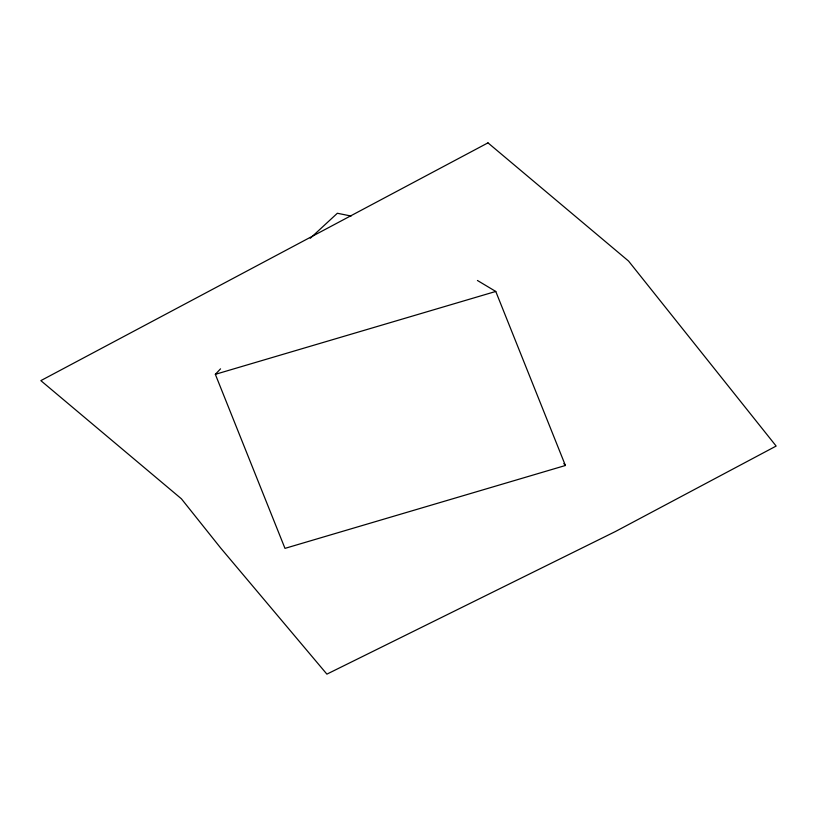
<?xml version="1.0" encoding="UTF-8"?>
<svg xmlns="http://www.w3.org/2000/svg" width="817" height="817" viewBox="0 0 817 817"><rect width="100%" height="100%" fill="white"/><g stroke="black" fill="none" stroke-linecap="round" stroke-linejoin="round"><path stroke-width="1.23" d="M477.434 280.476L495.766 291.455L565.405 465.496L284.98 548.37L215.341 374.329L220.539 368.835M310.266 238.278L337.36 213.257L351.096 216.045M215.341 374.329L495.766 291.455M563.842 463.535L565.405 465.496M487.974 142.863L40.85 380.63L181.405 498.799L220.58 547.901L326.892 674.137L615.467 531.499L776.15 446.062L628.528 261.031L487.974 142.863"/></g></svg>
